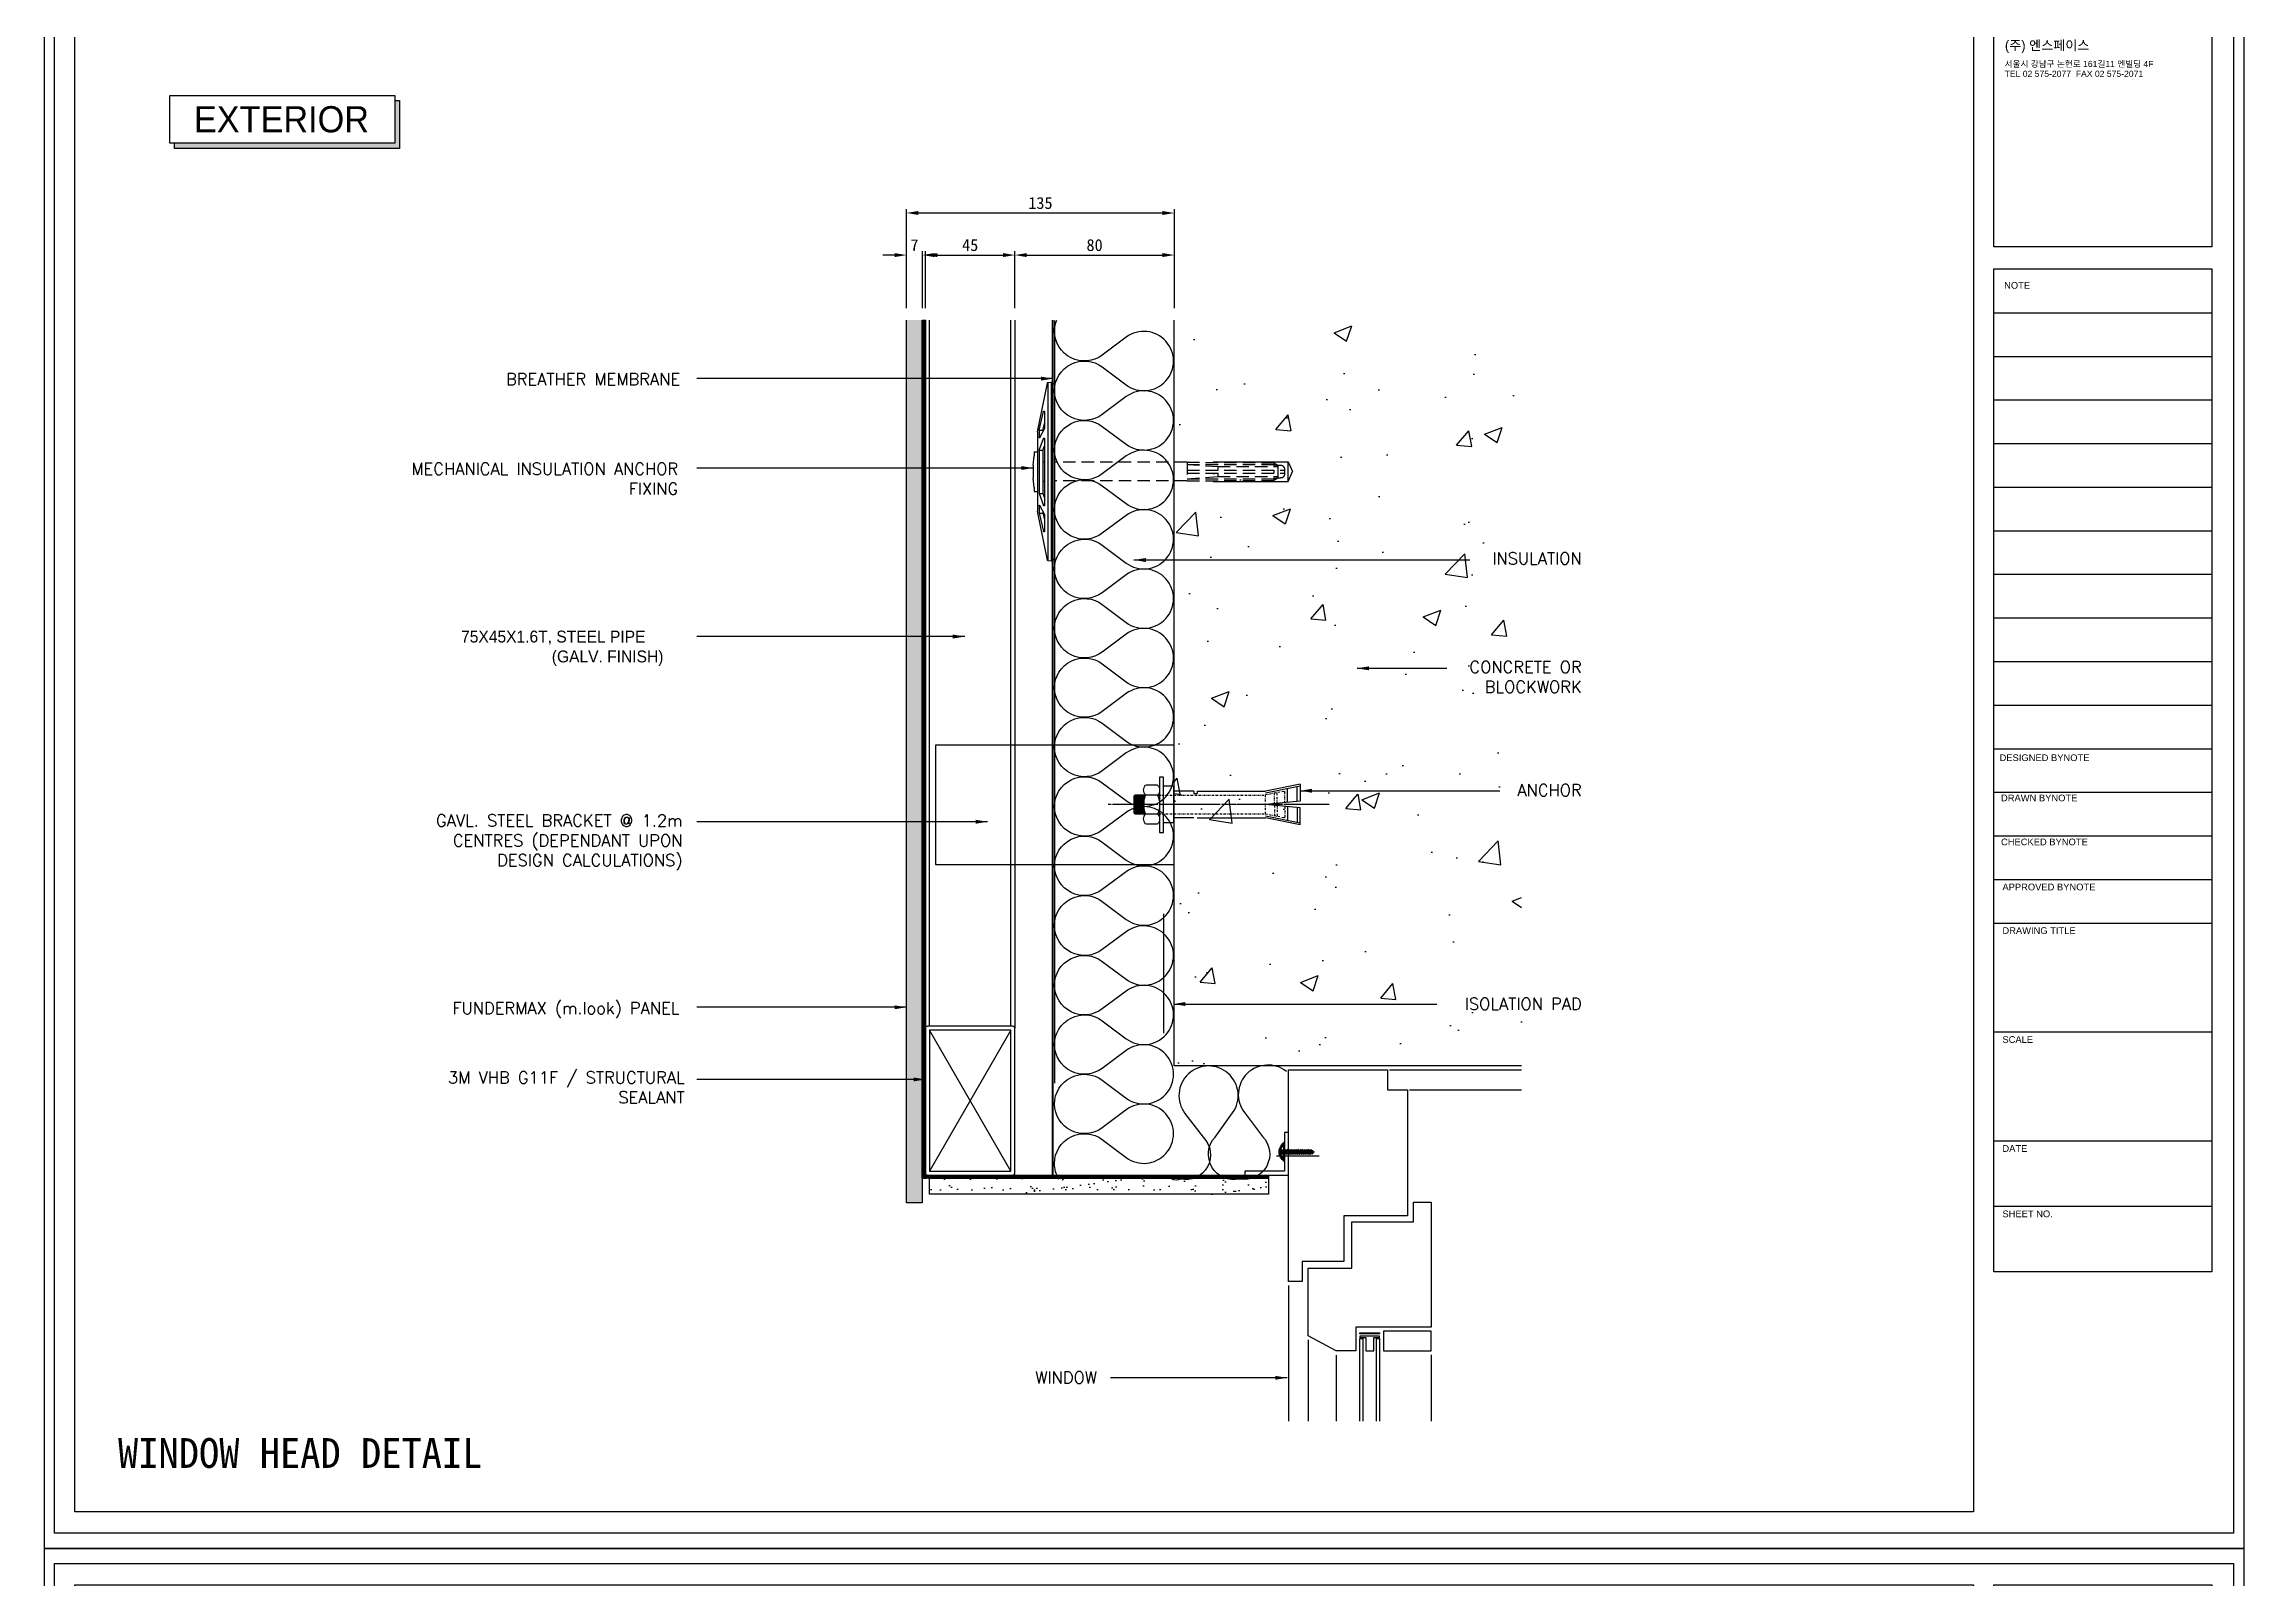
# Model space of a CAD drawing. Header units: millimetres. Extents: x 6755 to 21493, y 282 to 5565.
# Drawn here: x 15949 to 17057, y 1835 to 2609 of the extents above; entities that cross this region are included whole.
import ezdxf

# ---------------------------------------------------------------- set-up
doc = ezdxf.new("R2010")
doc.units = ezdxf.units.MM
doc.header["$MEASUREMENT"] = 0
for name, pattern in [('CENTER', [7.75, 7.25, -0.25, 0, -0.25]), ('DASHDOTX2', [2, 1, -0.5, 0, -0.5]), ('HIDDEN', [0.375, 0.25, -0.125])]:
    doc.linetypes.add(name, pattern=pattern)
for name, color, linetype in [('3', 3, 'Continuous'), ('APPLICATION', 3, 'Continuous'), ('Bolt', 1, 'Continuous'), ('BREATHER', 150, 'Continuous'), ('DIM', 1, 'Continuous'), ('Dims', 1, 'Continuous'), ('Dämmstoff Miwo', 6, 'Continuous'), ('Fixings', 1, 'Continuous'), ('INSULATION', 2, 'Continuous'), ('Pressings', 3, 'Continuous'), ('Rohbau', 4, 'Continuous'), ('Structure', 6, 'Continuous'), ('TRESPA', 71, 'Continuous'), ('단열재', 9, 'Continuous')]:
    doc.layers.add(name, color=color, linetype=linetype)
for name, color, linetype, true_color in [('4', 4, 'Continuous', 0x00ffff), ('Components', 7, 'Continuous', 0x000000), ('nt', 7, 'Continuous', 0x994c00), ('NT Panel', 7, 'Continuous', 0xbfff7f), ('TE 07', 7, 'Continuous', 0x000000), ('TEXT', 2, 'Continuous', 0xffff00)]:
    doc.layers.add(name, color=color, linetype=linetype, true_color=true_color)
doc.styles.add('Arial', font='arial.ttf')
doc.styles.add('HY울릉도L', font='Dotum.ttf')
doc.styles.add('style1', font='simplex.shx')
doc.dimstyles.new('Telling', dxfattribs={"dimscale": 2, "dimtxt": 3, "dimasz": 3, "dimexe": 1, "dimexo": 3, "dimgap": 1, "dimtad": 1, "dimdec": 1, "dimrnd": 1, "dimdsep": 46, "dimtxsty": 'Standard', "dimcen": 3, "dimclrd": 1, "dimclre": 1, "dimclrt": 2, "dimadec": 0, "dimazin": 0, "dimtfac": 1, "dimtdec": 1, "dimtofl": 0, "dimtmove": 0, "dimatfit": 0, "dimfxl": 1, "dimtolj": 1, "dimtzin": 0, "dimlwe": -1, "dimarcsym": 0})

# ---------------------------------------------------------------- blocks, each defined once
blk = doc.blocks.new('AL-TEMPLATE')
at = {"color": 9, "true_color": 0xc0c0c0}
for p, q in [((2716.82, 1392.97), (2800.02, 1392.97)), ((2716.82, 1376.33), (2800.02, 1376.33)), ((2716.82, 1359.69), (2800.02, 1359.69)), ((2716.82, 1343.05), (2800.02, 1343.05)), ((2716.82, 1326.41), (2800.02, 1326.41)), ((2716.82, 1309.77), (2800.02, 1309.77)), ((2716.82, 1293.13), (2800.02, 1293.13)), ((2716.82, 1276.49), (2800.02, 1276.49)), ((2716.82, 1259.85), (2800.02, 1259.85)), ((2716.82, 1243.21), (2800.02, 1243.21)), ((2716.82, 1209.93), (2800.02, 1209.93)), ((2716.82, 1193.29), (2800.02, 1193.29)), ((2716.82, 1176.65), (2800.02, 1176.65)), ((2716.82, 1118.41), (2800.02, 1118.41)), ((2716.82, 1076.81), (2800.02, 1076.81)), ((2716.82, 1051.85), (2800.02, 1051.85))]:
    blk.add_line(p, q, dxfattribs=at)
for points in [[(1976.34, 1509.45), (2808.34, 1509.45), (2808.34, 927.05), (1976.34, 927.05)], [(2716.82, 1501.32), (2800.02, 1501.32), (2800.02, 1418.12), (2716.82, 1418.12)], [(2716.82, 1409.8), (2800.02, 1409.8), (2800.02, 1026.89), (2716.82, 1026.89)]]:
    blk.add_lwpolyline(points, close=True, dxfattribs=at)
for points in [[(2716.82, 1226.57), (2800.02, 1226.57)], [(2716.82, 1160.01), (2800.02, 1160.01)]]:
    blk.add_lwpolyline(points, dxfattribs=at)
at = {"layer": 'nt', "color": 254, "linetype": 'Continuous', "true_color": 0xd6d6d6}
blk.add_lwpolyline([(1972.34, 1515.25), (1972.34, 921.25), (2812.34, 921.25), (2812.34, 1515.25)], close=True, dxfattribs=at)
at = {"layer": 'TE 07'}
blk.add_lwpolyline([(1984.07, 1501.32), (2709.08, 1501.32), (2709.08, 935.18), (1984.07, 935.18)], close=True, dxfattribs=at)
at = {"color": 150, "true_color": 0x007fff, "insert": (2721.06, 1496.93), "char_height": 3.6698, "width": 35.1369, "attachment_point": 1, "line_spacing_factor": 0.963855}
blk.add_mtext('\\fExpo M;(주) 엔스페이스', dxfattribs=at)
at = {"color": 7, "true_color": 0xffffff, "insert": (2720.94, 1489.17), "char_height": 2.3487, "width": 61.8214, "attachment_point": 1, "line_spacing_factor": 0.963855, "style": 'Arial'}
blk.add_mtext('\\fArial;서울시 강남구 논현로 161길11 엔빌딩 4F\\PTEL 02 575-2077  FAX 02 575-2071', dxfattribs=at)
at = {"color": 9, "true_color": 0xc0c0c0, "char_height": 2.5559, "attachment_point": 1, "line_spacing_factor": 0.963855}
for s, insert, width in [('\\fArial;NOTE', (2720.76, 1404.73), 11.9173), ('\\fArial;DESIGNED BYNOTE', (2719.01, 1224.39), 36.0906), ('\\fArial;DRAWN BYNOTE', (2719.56, 1209.04), 30.9788), ('\\fArial;CHECKED BYNOTE', (2719.56, 1192.25), 35.0282), ('\\fArial;APPROVED BYNOTE', (2720.1, 1175.04), 37.5533), ('\\fArial;DRAWING TITLE', (2720.1, 1158.4), 29.8086), ('\\fArial;SCALE', (2720.1, 1116.8), 13.8111), ('\\fArial;DATE', (2720.1, 1075.2), 11.517), ('\\fArial;SHEET NO.', (2720.1, 1050.24), 21.1247)]:
    blk.add_mtext(s, dxfattribs=dict(at, insert=insert, width=width))
blk = doc.blocks.new('Insulation Anchor')
at = {"layer": 'Components'}
for p, q in [((23834.6, 1327.2), (23832.3, 1322.3)), ((23834.6, 1317.3), (23832.3, 1322.3)), ((23834.6, 1317.3), (23834.6, 1327.2)), ((23872.3, 1327.2), (23834.6, 1327.2)), ((23872.3, 1317.3), (23834.6, 1317.3))]:
    blk.add_line(p, q, dxfattribs=at)
for points in [[(23953.9, 1367.3), (23952.3, 1366.3)], [(23952.3, 1366.3), (23952.3, 1278.3)], [(23953.9, 1367.3), (23953.9, 1277.3)], [(23955.6, 1367.2), (23953.9, 1367.3)], [(23955.6, 1367.2), (23955.6, 1277.5)], [(23955.9, 1366.9), (23955.9, 1366.9), (23955.9, 1366.9), (23955.9, 1367), (23955.8, 1367), (23955.8, 1367.1), (23955.7, 1367.1), (23955.6, 1367.2)], [(23960.9, 1342.3), (23955.9, 1366.9)], [(23957.8, 1352.5), (23957.8, 1352.5), (23957.8, 1352.6), (23957.8, 1352.7), (23957.7, 1352.7), (23957.6, 1352.7), (23957.6, 1352.7), (23957.5, 1352.7), (23957.4, 1352.6), (23957.3, 1352.5), (23957.3, 1352.5)], [(23957.3, 1352.5), (23957.3, 1344.1)], [(23958.2, 1343.1), (23957.3, 1346.6)], [(23957.3, 1344.1), (23957.4, 1343.9)], [(23959.7, 1339.4), (23957.4, 1343.9)], [(23960.1, 1343.1), (23957.8, 1352.5)], [(23958.2, 1343.1), (23958.2, 1342.4)], [(23960.1, 1343.1), (23958.2, 1343.1)], [(23960.1, 1343.1), (23960.1, 1339.5)], [(23960.9, 1342.3), (23960.9, 1302.3)], [(23957.8, 1339), (23957.8, 1339), (23957.8, 1339.1), (23957.7, 1339.1), (23957.7, 1339.2), (23957.6, 1339.2), (23957.6, 1339.2), (23957.5, 1339.2), (23957.5, 1339.1), (23957.4, 1339.1), (23957.4, 1339), (23957.3, 1339), (23957.3, 1339), (23957.3, 1338.9)], [(23957.3, 1338.9), (23957.3, 1305.3)], [(23960.1, 1333.1), (23958.2, 1333.1), (23957.3, 1335.3)], [(23960.1, 1333.1), (23957.8, 1339)], [(23958.2, 1333.1), (23958.2, 1311.2)], [(23959.7, 1339.4), (23959.7, 1339.4), (23959.7, 1339.3), (23959.8, 1339.3), (23959.8, 1339.3), (23959.9, 1339.3), (23960, 1339.3), (23960, 1339.3), (23960, 1339.3), (23960, 1339.4), (23960.1, 1339.4), (23960.1, 1339.5), (23960.1, 1339.5)], [(23960.1, 1333.1), (23960.1, 1311.2)], [(23962.6, 1332.3), (23960.9, 1332.3)], [(23962.6, 1332.3), (23962.6, 1330.3)], [(23958.2, 1327.2), (23957.3, 1327.2)], [(23963.1, 1325.6), (23962.6, 1330.3)], [(23963.1, 1325.6), (23963.1, 1318.9)], [(23958.2, 1317.4), (23957.3, 1317.4)], [(23960.1, 1311.2), (23958.2, 1311.2), (23957.3, 1309)], [(23960.1, 1311.2), (23957.8, 1305.2)], [(23962.6, 1312.3), (23960.9, 1312.3)], [(23962.6, 1314.3), (23963.1, 1318.9)], [(23962.6, 1314.3), (23962.6, 1312.3)], [(23955.9, 1277.7), (23960.9, 1302.3)], [(23957.3, 1305.3), (23957.3, 1305.2), (23957.4, 1305.2), (23957.4, 1305.1), (23957.5, 1305.1), (23957.5, 1305.1), (23957.6, 1305.1), (23957.6, 1305.1), (23957.7, 1305.1), (23957.7, 1305.1), (23957.8, 1305.1), (23957.8, 1305.2)], [(23960.1, 1301.4), (23958.2, 1301.4), (23957.3, 1297.9)], [(23957.4, 1300.6), (23957.3, 1300.4)], [(23957.3, 1300.4), (23957.3, 1292.2)], [(23959.7, 1305.1), (23957.4, 1300.6)], [(23960.1, 1301.4), (23957.8, 1292.1)], [(23958.2, 1302.3), (23958.2, 1301.4)], [(23960.1, 1305), (23960.1, 1305.1), (23960.1, 1305.1), (23960, 1305.2), (23960, 1305.2), (23960, 1305.3), (23959.9, 1305.3), (23959.8, 1305.3), (23959.8, 1305.2), (23959.7, 1305.2), (23959.7, 1305.2), (23959.7, 1305.1)], [(23960.1, 1305), (23960.1, 1301.4)], [(23957.3, 1292.2), (23957.3, 1292.1), (23957.3, 1292), (23957.4, 1292), (23957.4, 1291.9), (23957.5, 1291.9), (23957.5, 1291.9), (23957.6, 1291.9), (23957.6, 1291.9), (23957.7, 1291.9), (23957.7, 1291.9), (23957.8, 1291.9), (23957.8, 1292), (23957.8, 1292), (23957.8, 1292.1)], [(23955.6, 1277.5), (23953.9, 1277.3), (23952.3, 1278.3)], [(23955.6, 1277.5), (23955.7, 1277.5), (23955.8, 1277.5), (23955.8, 1277.5), (23955.9, 1277.5), (23955.9, 1277.6), (23955.9, 1277.6), (23955.9, 1277.7)]]:
    blk.add_lwpolyline(points, dxfattribs=at)
at = {"layer": 'Components', "linetype": 'HIDDEN', "ltscale": 25}
for points in [[(23838.4, 1325.6), (23838.3, 1325.5), (23838.2, 1325.5), (23838.1, 1325.5), (23838, 1325.5), (23837.9, 1325.5), (23837.8, 1325.4), (23837.7, 1325.4), (23837.6, 1325.3), (23837.5, 1325.3), (23837.4, 1325.3), (23837.3, 1325.2), (23837.3, 1325.2), (23837.2, 1325.1), (23837.1, 1325.1), (23837.1, 1325), (23837, 1324.9), (23836.9, 1324.9), (23836.8, 1324.8), (23836.8, 1324.7), (23836.7, 1324.6), (23836.7, 1324.6), (23836.6, 1324.5), (23836.6, 1324.4), (23836.6, 1324.3), (23836.5, 1324.2), (23836.5, 1324.1), (23836.4, 1324), (23836.4, 1323.9), (23836.4, 1323.9), (23836.4, 1323.7), (23836.3, 1323.7), (23836.3, 1323.5)], [(23836.3, 1321), (23836.3, 1320.9), (23836.4, 1320.8), (23836.4, 1320.8), (23836.4, 1320.6), (23836.4, 1320.5), (23836.5, 1320.5), (23836.5, 1320.3), (23836.6, 1320.3), (23836.6, 1320.2), (23836.6, 1320), (23836.7, 1320), (23836.7, 1319.9), (23836.8, 1319.8), (23836.8, 1319.8), (23836.9, 1319.7), (23837, 1319.6), (23837.1, 1319.6), (23837.1, 1319.5), (23837.2, 1319.4), (23837.3, 1319.3), (23837.3, 1319.3), (23837.4, 1319.3), (23837.5, 1319.2), (23837.6, 1319.2), (23837.7, 1319.1), (23837.8, 1319.1), (23837.9, 1319.1), (23838, 1319.1), (23838.1, 1319.1), (23838.2, 1319.1), (23838.3, 1319.1), (23838.4, 1319.1)], [(23836.4, 1323.5), (23836.4, 1321)], [(23885.5, 1323), (23836.4, 1323)], [(23885.5, 1321.5), (23836.4, 1321.5)], [(23839.8, 1325.6), (23838.4, 1325.6)], [(23841.8, 1326.7), (23839.8, 1325.5)], [(23841.8, 1325.8), (23839.8, 1325.2)], [(23839.8, 1325.5), (23839.8, 1319.1)], [(23870, 1324.9), (23839.8, 1324.9)], [(23870, 1319.8), (23839.8, 1319.8)], [(23885.5, 1327), (23841.8, 1326.7)], [(23841.8, 1326.7), (23841.8, 1326.7)], [(23885.5, 1325.8), (23841.8, 1325.8)], [(23841.8, 1325.8), (23841.8, 1324.9)], [(23841.8, 1323), (23841.8, 1321.5)], [(23841.8, 1319.8), (23841.8, 1318.7)], [(23885.5, 1325.8), (23870, 1324.9)], [(23870, 1324.9), (23870, 1323)], [(23870, 1321.5), (23870, 1319.8)], [(23885.5, 1318.7), (23870, 1319.8)], [(23885.5, 1327), (23952.3, 1327)], [(23885.5, 1327), (23885.5, 1317.5)], [(23839.8, 1319.1), (23838.4, 1319.1)], [(23841.8, 1318.7), (23839.8, 1319.3)], [(23841.8, 1317.9), (23839.8, 1319.1)], [(23885.5, 1318.7), (23841.8, 1318.7)], [(23885.5, 1317.6), (23841.8, 1317.9)], [(23841.8, 1317.9), (23841.8, 1317.9)], [(23885.5, 1317.6), (23952.3, 1317.6)]]:
    blk.add_lwpolyline(points, dxfattribs=at)
blk = doc.blocks.new('al-anchor')
at = {"layer": 'Bolt', "linetype": 'CENTER'}
blk.add_line((450.1, 842.4), (450.1, 731), dxfattribs=at)
at = {"layer": 'Bolt'}
for p, q in [((439.9, 827.7), (443.4, 810.2)), ((439.9, 827.7), (448.5, 827.7)), ((440.8, 827.7), (444.3, 810.3)), ((448.6, 826.2), (441.2, 826.2)), ((449.1, 821.3), (442.1, 821.3)), ((448.5, 827.7), (450.1, 810.2)), ((451.8, 827.7), (450.1, 810.2)), ((451.2, 821.3), (458.2, 821.3)), ((451.7, 826.2), (459.1, 826.2)), ((460.4, 827.7), (451.8, 827.7)), ((459.4, 827.7), (455.9, 810.3)), ((460.4, 827.7), (456.9, 810.3)), ((443.4, 775.8), (443.4, 810.2)), ((456.9, 775.8), (456.9, 810.3)), ((443.4, 774.2), (443.4, 763.9)), ((455.7, 774.2), (455.7, 775.8)), ((456.9, 775.8), (455.7, 775.8)), ((456.9, 774.2), (455.7, 774.2)), ((456.9, 774.2), (456.9, 763.9)), ((440.4, 749.9), (440.4, 755.9)), ((440.9, 763.9), (440.9, 758.9)), ((459.4, 763.9), (440.9, 763.9)), ((445.4, 744.4), (445.4, 755.9)), ((454.9, 755.9), (454.9, 744.4)), ((459.4, 763.9), (459.4, 758.9)), ((459.9, 755.9), (459.9, 749.9)), ((454.9, 748.9), (445.4, 748.9)), ((454.9, 748.4), (445.4, 748.4)), ((454.9, 747.9), (445.4, 747.9)), ((454.9, 747.4), (445.4, 747.4)), ((454.9, 746.9), (445.4, 746.9)), ((454.9, 746.4), (445.4, 746.4)), ((454.9, 745.9), (445.4, 745.9)), ((454.9, 745.4), (445.4, 745.4)), ((454.9, 744.9), (445.4, 744.9)), ((454.9, 744.4), (445.4, 744.4)), ((445.4, 744.4), (445.9, 743.9)), ((454.4, 743.9), (445.9, 743.9)), ((454.4, 743.9), (454.9, 744.4))]:
    blk.add_line(p, q, dxfattribs=at)
at = {"layer": 'Bolt', "linetype": 'DASHDOTX2'}
for p, q in [((443.5, 819.5), (445.3, 810.3)), ((449.2, 820), (444, 820)), ((449.6, 816.1), (444.1, 816.1)), ((449.7, 814.8), (444.4, 814.8)), ((445.4, 755.9), (445.4, 810.2)), ((445.4, 810.2), (454.9, 810.2)), ((450.6, 814.8), (455.9, 814.8)), ((450.7, 816.1), (456.1, 816.1)), ((451.1, 820), (456.3, 820)), ((454.9, 755.9), (454.9, 810.2)), ((456.8, 819.5), (455, 810.3))]:
    blk.add_line(p, q, dxfattribs=at)
at = {"layer": 'Bolt'}
blk.add_lwpolyline([(436, 758.9), (464, 758.9), (464, 756.9), (436, 756.9)], close=True, dxfattribs=at)
at = {"layer": 'Bolt', "linetype": 'DASHDOTX2'}
for centre, start, end in [((444, 819.5), 91.5299, 176.3045), ((456.3, 819.5), 3.6955, 88.4701)]:
    blk.add_arc(centre, 0.513, start, end, dxfattribs=at)
at = {"layer": 'Bolt'}
for centre, radius, start, end in [((442.9, 753.3), 3.58, 45.683, 134.317), ((450.1, 745.3), 11.6, 65.7903, 114.2097), ((457.4, 753.3), 3.58, 45.683, 134.317), ((442.9, 752.4), 3.58, 225.683, 314.317), ((450.1, 760.4), 11.6, 245.7903, 294.2097), ((457.4, 752.4), 3.58, 225.683, 314.317)]:
    blk.add_arc(centre, radius, start, end, dxfattribs=at)
blk = doc.blocks.new('screw-2')
for p, q in [((-831.6, 3266), (-831.3, 3266.3)), ((-831, 3265.2), (-831.6, 3266)), ((-831, 3265.2), (-831.3, 3266.3)), ((-830.8, 3265.6), (-831.3, 3266.3)), ((-831, 3265.2), (-830.8, 3265.6)), ((-830.5, 3267.6), (-830.7, 3267.1)), ((-830.4, 3265.5), (-830.7, 3267.1)), ((-830.5, 3267.6), (-830.1, 3267.2)), ((-829.9, 3265.1), (-830.5, 3267.6)), ((-829.9, 3265.1), (-830.4, 3265.5)), ((-829.7, 3267.2), (-830.1, 3267.2)), ((-829.7, 3265.5), (-830.1, 3267.2)), ((-829.9, 3265.1), (-829.7, 3265.5)), ((-829.4, 3267.6), (-829.7, 3267.2)), ((-829.3, 3265.5), (-829.7, 3267.2)), ((-829.3, 3265.5), (-829.7, 3265.5)), ((-829.4, 3267.6), (-829, 3267.2)), ((-828.8, 3265.1), (-829.4, 3267.6)), ((-828.8, 3265.1), (-829.3, 3265.5)), ((-828.6, 3267.2), (-829, 3267.2)), ((-828.6, 3265.5), (-829, 3267.2)), ((-828.8, 3265.1), (-828.6, 3265.5)), ((-828.3, 3267.6), (-828.6, 3267.2)), ((-828.2, 3265.5), (-828.6, 3267.2)), ((-828.2, 3265.5), (-828.6, 3265.5)), ((-828.3, 3267.6), (-827.9, 3267.2)), ((-827.7, 3265.1), (-828.3, 3267.6)), ((-827.7, 3265.1), (-828.2, 3265.5)), ((-827.5, 3267.2), (-827.9, 3267.2)), ((-827.6, 3265.5), (-827.9, 3267.2)), ((-827.7, 3265.1), (-827.6, 3265.5)), ((-827.2, 3265.5), (-827.6, 3265.5)), ((-827.3, 3267.6), (-827.5, 3267.2)), ((-827.2, 3265.5), (-827.5, 3267.2)), ((-827.3, 3267.6), (-826.9, 3267.2)), ((-826.7, 3265.1), (-827.3, 3267.6)), ((-826.7, 3265.1), (-827.2, 3265.5)), ((-826.5, 3267.2), (-826.9, 3267.2)), ((-826.5, 3265.5), (-826.9, 3267.2)), ((-826.7, 3265.1), (-826.5, 3265.5)), ((-826.2, 3267.6), (-826.5, 3267.2)), ((-826.1, 3265.5), (-826.5, 3267.2)), ((-826.1, 3265.5), (-826.5, 3265.5)), ((-826.2, 3267.6), (-825.8, 3267.2)), ((-825.6, 3265.1), (-826.2, 3267.6)), ((-825.6, 3265.1), (-826.1, 3265.5)), ((-825.4, 3267.2), (-825.8, 3267.2)), ((-825.4, 3265.5), (-825.8, 3267.2)), ((-825.6, 3265.1), (-825.4, 3265.5)), ((-825.1, 3267.6), (-825.4, 3267.2)), ((-825, 3265.5), (-825.4, 3267.2)), ((-825, 3265.5), (-825.4, 3265.5)), ((-825.1, 3267.6), (-824.7, 3267.2)), ((-824.5, 3265.1), (-825.1, 3267.6)), ((-824.5, 3265.1), (-825, 3265.5)), ((-824.3, 3267.2), (-824.7, 3267.2)), ((-824.3, 3265.5), (-824.7, 3267.2)), ((-824.5, 3265.1), (-824.3, 3265.5)), ((-824.1, 3267.6), (-824.3, 3267.2)), ((-824, 3265.5), (-824.3, 3267.2)), ((-824, 3265.5), (-824.3, 3265.5)), ((-824.1, 3267.6), (-823.6, 3267.2)), ((-823.5, 3265.1), (-824.1, 3267.6)), ((-823.5, 3265.1), (-824, 3265.5)), ((-823.3, 3267.2), (-823.6, 3267.2)), ((-823.3, 3265.5), (-823.6, 3267.2)), ((-823.5, 3265.1), (-823.3, 3265.5)), ((-823, 3267.6), (-823.3, 3267.2)), ((-822.9, 3265.5), (-823.3, 3267.2)), ((-822.9, 3265.5), (-823.3, 3265.5)), ((-823, 3267.6), (-822.6, 3267.2)), ((-822.4, 3265.1), (-823, 3267.6)), ((-822.4, 3265.1), (-822.9, 3265.5)), ((-822.2, 3267.2), (-822.6, 3267.2)), ((-822.2, 3265.5), (-822.6, 3267.2)), ((-822.4, 3265.1), (-822.2, 3265.5)), ((-821.9, 3267.6), (-822.2, 3267.2)), ((-821.8, 3265.5), (-822.2, 3267.2)), ((-821.8, 3265.5), (-822.2, 3265.5)), ((-821.9, 3267.6), (-821.5, 3267.2)), ((-821.3, 3265.1), (-821.9, 3267.6)), ((-821.3, 3265.1), (-821.8, 3265.5)), ((-821.1, 3267.2), (-821.5, 3267.2)), ((-821.1, 3265.5), (-821.5, 3267.2)), ((-821.3, 3265.1), (-821.1, 3265.5)), ((-820.8, 3267.6), (-821.1, 3267.2)), ((-820.7, 3265.5), (-821.1, 3267.2)), ((-820.7, 3265.5), (-821.1, 3265.5)), ((-820.8, 3267.6), (-820.4, 3267.2)), ((-820.2, 3265.1), (-820.8, 3267.6)), ((-820.2, 3265.1), (-820.7, 3265.5)), ((-820, 3267.2), (-820.4, 3267.2)), ((-820.1, 3265.5), (-820.4, 3267.2)), ((-820.2, 3265.1), (-820.1, 3265.5)), ((-819.7, 3265.5), (-820.1, 3265.5)), ((-819.8, 3267.6), (-820, 3267.2)), ((-819.7, 3265.5), (-820, 3267.2)), ((-819.8, 3267.6), (-819.4, 3267.2)), ((-819.2, 3265.1), (-819.8, 3267.6)), ((-819.2, 3265.1), (-819.7, 3265.5)), ((-819, 3267.2), (-819.4, 3267.2)), ((-819, 3265.5), (-819.4, 3267.2)), ((-819.2, 3265.1), (-819, 3265.5)), ((-818.7, 3267.6), (-819, 3267.2)), ((-818.6, 3265.5), (-819, 3267.2)), ((-818.6, 3265.5), (-819, 3265.5)), ((-818.7, 3267.6), (-818.3, 3267.2)), ((-818.1, 3265.1), (-818.7, 3267.6)), ((-818.1, 3265.1), (-818.6, 3265.5)), ((-817.9, 3267.4), (-818.3, 3267.2)), ((-817.9, 3265.4), (-818.3, 3267.2)), ((-818.1, 3265.1), (-817.9, 3265.4)), ((-817, 3267.4), (-817.9, 3267.4)), ((-817.5, 3265.3), (-817.9, 3267.4)), ((-817.5, 3265.3), (-817.9, 3265.4)), ((-817, 3265.3), (-817.5, 3265.3)), ((-816.5, 3269.6), (-817, 3269.6)), ((-817, 3269.6), (-817, 3263.1)), ((-816.5, 3263.1), (-817, 3263.1)), ((-816.5, 3269.6), (-816.5, 3263.1))]:
    blk.add_line(p, q)
at = {"color": 2, "linetype": 'HIDDEN'}
for p, q in [((-815.4, 3267.3), (-816.3, 3267.3)), ((-816.3, 3267.3), (-816.3, 3265.4)), ((-815.4, 3267.2), (-816.3, 3267.2)), ((-815.4, 3266.7), (-816.3, 3266.7)), ((-815.4, 3266.5), (-816.3, 3266.5)), ((-815.4, 3266.2), (-816.3, 3266.2)), ((-815.4, 3266), (-816.3, 3266)), ((-815.4, 3265.5), (-816.3, 3265.5)), ((-815.4, 3265.4), (-816.3, 3265.4))]:
    blk.add_line(p, q, dxfattribs=at)
at = {"linetype": 'HIDDEN'}
blk.add_line((-815.4, 3267.4), (-815.4, 3265.4), dxfattribs=at)
for centre, radius, start, end in [((-830, 3264.6), 2.62, 114.6171, 138.5401), ((-830, 3268.1), 2.62, 221.4599, 233.2), ((-830, 3264.6), 2.62, 106.2873, 114.6171), ((-830, 3268.1), 2.62, 252.2663, 261.3505), ((-817.9, 3267.5), 2.5, 354.1405, 55.5381), ((-817.9, 3265.2), 2.5, 304.4619, 5.8595)]:
    blk.add_arc(centre, radius, start, end)
at = {"layer": 'TRESPA'}
blk.add_line((-817, 3264.4), (-817, 3268.6), dxfattribs=at)
blk = doc.blocks.new('75-45_pipe')
at = {"layer": '3', "color": 4}
for p, q in [((-3668.1, 5689.5), (-3739.1, 5648.5)), ((-3739.1, 5689.5), (-3668.1, 5648.5))]:
    blk.add_line(p, q, dxfattribs=at)
blk.add_lwpolyline([(-3740.1, 5646.5), (-3667.1, 5646.5, 0.414214), (-3666.1, 5647.5), (-3666.1, 5690.5, 0.414214), (-3667.1, 5691.5), (-3740.1, 5691.5, 0.414214), (-3741.1, 5690.5), (-3741.1, 5647.5, 0.414214)], format="xyb", close=True, dxfattribs=at)
blk.add_lwpolyline([(-3739.1, 5648.5), (-3668.1, 5648.5), (-3668.1, 5689.5), (-3739.1, 5689.5)], close=True, dxfattribs=at)
at = {"layer": 'DIM'}
for p in [(-3741.1, 5691.5), (-3666.1, 5691.5), (-3741.1, 5646.5), (-3666.1, 5646.5)]:
    blk.add_point(p, dxfattribs=at)
blk = doc.blocks.new('*D148')
at = {"layer": 'Defpoints', "color": 0, "transparency": 16777216}
for p in [(16391.4, 2502.2), (16383.4, 2469.4), (16391.4, 2469.4)]:
    blk.add_point(p, dxfattribs=at)
at = {"layer": 'Dims', "color": 1, "lineweight": -2, "transparency": 16777216}
for p, q in [((16377.4, 2502.2), (16371.4, 2502.2)), ((16397.4, 2502.2), (16403.4, 2502.2))]:
    blk.add_line(p, q, dxfattribs=at)
at = {"layer": 'Dims', "color": 1, "transparency": 16777216}
for p, q in [((16383.4, 2475.4), (16383.4, 2504.2)), ((16391.4, 2475.4), (16391.4, 2504.2))]:
    blk.add_line(p, q, dxfattribs=at)
for points in [[(16377.4, 2503.2), (16377.4, 2501.2), (16383.4, 2502.2)], [(16397.4, 2503.2), (16397.4, 2501.2), (16391.4, 2502.2)]]:
    blk.add_solid(points, dxfattribs=at)
at = {"layer": 'Dims', "color": 2, "transparency": 16777216, "insert": (16387.4, 2507.2), "char_height": 6, "attachment_point": 5}
blk.add_mtext('\\A1;7', dxfattribs=at)
blk = doc.blocks.new('*D149')
at = {"layer": 'Defpoints', "color": 0, "transparency": 16777216}
for p in [(16438, 2502.2), (16393, 2469.4), (16438, 2469.4)]:
    blk.add_point(p, dxfattribs=at)
at = {"layer": 'Dims', "color": 1, "transparency": 16777216}
for p, q in [((16393, 2475.4), (16393, 2504.2)), ((16438, 2475.4), (16438, 2504.2))]:
    blk.add_line(p, q, dxfattribs=at)
at = {"layer": 'Dims', "color": 1, "lineweight": -2, "transparency": 16777216}
blk.add_line((16399, 2502.2), (16432, 2502.2), dxfattribs=at)
at = {"layer": 'Dims', "color": 1, "transparency": 16777216}
for points in [[(16399, 2503.2), (16399, 2501.2), (16393, 2502.2)], [(16432, 2503.2), (16432, 2501.2), (16438, 2502.2)]]:
    blk.add_solid(points, dxfattribs=at)
at = {"layer": 'Dims', "color": 2, "transparency": 16777216, "insert": (16415.5, 2507.2), "char_height": 6, "attachment_point": 5}
blk.add_mtext('\\A1;45', dxfattribs=at)
blk = doc.blocks.new('*D150')
at = {"layer": 'Defpoints', "color": 0, "transparency": 16777216}
for p in [(16518.4, 2502.2), (16438, 2470.1), (16518.4, 2470.1)]:
    blk.add_point(p, dxfattribs=at)
at = {"layer": 'Dims', "color": 1, "transparency": 16777216}
for p, q in [((16438, 2476.1), (16438, 2504.2)), ((16518.4, 2476.1), (16518.4, 2504.2))]:
    blk.add_line(p, q, dxfattribs=at)
at = {"layer": 'Dims', "color": 1, "lineweight": -2, "transparency": 16777216}
blk.add_line((16444, 2502.2), (16512.4, 2502.2), dxfattribs=at)
at = {"layer": 'Dims', "color": 1, "transparency": 16777216}
for points in [[(16444, 2503.2), (16444, 2501.2), (16438, 2502.2)], [(16512.4, 2503.2), (16512.4, 2501.2), (16518.4, 2502.2)]]:
    blk.add_solid(points, dxfattribs=at)
at = {"layer": 'Dims', "color": 2, "transparency": 16777216, "insert": (16478.2, 2507.2), "char_height": 6, "attachment_point": 5}
blk.add_mtext('\\A1;80', dxfattribs=at)
blk = doc.blocks.new('*D151')
at = {"layer": 'Defpoints', "color": 0, "transparency": 16777216}
for p in [(16518.4, 2523.4), (16383.4, 2469.4), (16518.4, 2469.4)]:
    blk.add_point(p, dxfattribs=at)
at = {"layer": 'Dims', "color": 1, "transparency": 16777216}
for p, q in [((16383.4, 2475.4), (16383.4, 2525.4)), ((16518.4, 2475.4), (16518.4, 2525.4))]:
    blk.add_line(p, q, dxfattribs=at)
at = {"layer": 'Dims', "color": 1, "lineweight": -2, "transparency": 16777216}
blk.add_line((16389.4, 2523.4), (16512.4, 2523.4), dxfattribs=at)
at = {"layer": 'Dims', "color": 1, "transparency": 16777216}
for points in [[(16389.4, 2524.4), (16389.4, 2522.4), (16383.4, 2523.4)], [(16512.4, 2524.4), (16512.4, 2522.4), (16518.4, 2523.4)]]:
    blk.add_solid(points, dxfattribs=at)
at = {"layer": 'Dims', "color": 2, "transparency": 16777216, "insert": (16450.9, 2528.4), "char_height": 6, "attachment_point": 5}
blk.add_mtext('\\A1;135', dxfattribs=at)

msp = doc.modelspace()

# ---------------------------------------------------------------- hatches: boundary and pattern name
h = msp.add_hatch()
h.set_pattern_fill('NET3', color=256, scale=0.15, style=0)
h.set_pattern_definition([(0, (17210.8351, -1339.53523), (0, 0.47625), []), (60, (17210.8351, -1339.53523), (-0.4124446, 0.238125), []), (120, (17210.8351, -1339.53523), (-0.4124446, -0.238125), [])])
h.paths.add_polyline_path([(16392.959, 2469.434), (16391.359, 2469.434), (16391.359, 2036.965), (16392.959, 2036.965)])
h = msp.add_hatch(color=256)
edge = h.paths.add_edge_path()
edge.add_spline(control_points=[(16573.859, 2045.286), (16572.107, 2046.761), (16571.222, 2048.402), (16571.169, 2050.077), (16571.172, 2050.247)], knot_values=[0, 0, 0, 0, 4.77028089, 5.30914775, 5.30914775, 5.30914775, 5.30914775], degree=3, periodic=0)
edge.add_line((16571.172, 2050.247), (16572.252, 2050.247))
edge.add_line((16572.252, 2050.247), (16572.252, 2049.348))
edge.add_arc((16574.737, 2049.093), 2.498, 534.140471, 595.538116)
edge.add_line((16573.324, 2047.033), (16573.859, 2047.033))
edge.add_line((16573.859, 2047.033), (16573.859, 2045.286))
edge = h.paths.add_edge_path()
edge.add_spline(control_points=[(16571.172, 2050.247), (16571.204, 2051.903), (16572.059, 2053.588), (16573.859, 2055.274)], knot_values=[5.30914775, 5.30914775, 5.30914775, 5.30914775, 10.54760594, 10.54760594, 10.54760594, 10.54760594], degree=3, periodic=0)
edge.add_line((16573.859, 2055.274), (16573.859, 2053.461))
edge.add_line((16573.859, 2053.461), (16573.324, 2053.461))
edge.add_arc((16574.737, 2051.402), 2.498, 484.461884, 545.859529)
edge.add_line((16572.252, 2051.147), (16572.252, 2050.247))
edge.add_line((16572.252, 2050.247), (16571.172, 2050.247))
h = msp.add_hatch()
h.set_pattern_fill('NET3', color=256, scale=0.15, angle=-90, style=0)
h.set_pattern_definition([(270, (12992.7035, 1219.0892), (0.47625, -9e-17), []), (330, (12992.7035, 1219.0892), (0.238125, 0.4124446), []), (30, (12992.7035, 1219.0892), (-0.238125, 0.4124446), [])])
h.paths.add_polyline_path([(16565.859, 2036.965), (16565.859, 2038.565), (16392.959, 2038.565), (16392.959, 2036.965)])
at = {"layer": '4'}
h = msp.add_hatch(dxfattribs=at)
h.set_pattern_fill('AR-SAND', color=30, scale=0.2, angle=180, style=0)
h.set_pattern_definition([(217.5, (39009.3685, 3198.701), (0.3200063, -9.7882647), [0, -7.7216, 0, -8.636, 0, -8.255]), (187.5, (39009.368, 3198.701), (-8.990466, -14.336502), [0, -4.1656, 0, -6.9596, 0, -2.667]), (147.5, (39015.617, 3198.701), (-15.8198474, -0.0287437), [0, -2.54, 0, -9.144, 0, -11.938]), (137.5, (39015.617, 3198.701), (-15.271129, -4.4585865), [0, -1.27, 0, -5.9944, 0, -6.858])])
h.paths.add_polyline_path([(16565.859, 2028.965), (16394.959, 2028.965), (16394.959, 2036.965), (16565.859, 2036.965)])
at = {"layer": 'DIM'}
msp.add_hatch(color=6, dxfattribs=at).paths.add_polyline_path([(16127.949, 2580.069), (16125.553, 2580.069), (16125.553, 2558.533), (16014.517, 2558.533), (16014.517, 2555.973), (16127.949, 2555.973)])
at = {"layer": 'NT Panel'}
h = msp.add_hatch(dxfattribs=at)
h.set_pattern_fill('AR-SAND', color=30, scale=0.2)
h.set_pattern_definition([(37.5, (-6688.53, 968.399), (-0.3200063, 9.7882647), [0, -7.7216, 0, -8.636, 0, -8.255]), (7.5, (-6688.53, 968.399), (8.990466, 14.336502), [0, -4.1656, 0, -6.9596, 0, -2.667]), (327.5, (-6694.778, 968.399), (15.8198474, 0.0287437), [0, -2.54, 0, -9.144, 0, -11.938]), (317.5, (-6694.778, 968.4), (15.271129, 4.4585865), [0, -1.27, 0, -5.9944, 0, -6.858])])
h.paths.add_polyline_path([(16391.359, 2469.434), (16383.359, 2469.434), (16383.359, 2024.565), (16391.359, 2024.565)])
at = {"layer": 'Structure'}
h = msp.add_hatch(dxfattribs=at)
h.set_pattern_fill('AR-CONC', color=256, scale=0.5, style=0)
h.set_pattern_definition([(50, (18329.26, -1781.106), (91.0923, -7.9695), [9.525, -104.775]), (355, (18329.26, -1781.11), (-17.6217, 95.5284), [7.62, -83.8203]), (100.4514, (18336.85, -1781.77), (73.4706, 87.5589), [8.095, -89.0451]), (46.1842, (18329.26, -1755.71), (135.5395, -21.0212), [14.2875, -157.1625]), (96.6356, (18340.56, -1757.46), (118.702, 123.713), [12.1425, -133.568]), (351.184, (18329.26, -1755.7), (118.702, 123.713), [11.43, -125.73]), (21, (18341.96, -1762.056), (75.8072, -51.1326), [9.525, -104.775]), (326, (18341.96, -1762.06), (30.901, 92.094), [7.62, -83.82]), (71.4514, (18348.28, -1766.32), (106.7082, 40.9614), [8.095, -89.045]), (37.5, (18329.263, -1781.106), (1.5443, 42.27752), [0, -82.804, 0, -85.09, 0, -84.1375]), (7.5, (18329.263, -1781.106), (33.40983, 50.0903), [0, -48.514, 0, -80.899, 0, -32.0675]), (327.5, (18300.942, -1781.106), (67.7953, -2.86437), [0, -31.75, 0, -99.06, 0, -131.445]), (317.5, (18288.24, -1781.106), (74.0646, 12.71325), [0, -41.275, 0, -65.786, 0, -93.345])])
h.paths.add_polyline_path([(16693.359, 2093.555), (16518.359, 2093.555), (16518.359, 2469.226), (16693.359, 2469.226)])

# ---------------------------------------------------------------- linework, layer by layer
for points in [[(16391.359, 2469.434), (16392.959, 2469.434), (16392.959, 2036.965), (16391.359, 2036.965)], [(16565.859, 2038.565), (16565.859, 2036.965), (16392.959, 2036.965), (16392.959, 2038.565)]]:
    msp.add_lwpolyline(points, close=True)
at = {"layer": '3', "color": 4}
for p, q in [((16392.959, 2112.565), (16392.959, 2469.434)), ((16394.959, 2113.565), (16394.959, 2469.434)), ((16435.959, 2113.565), (16435.959, 2469.434)), ((16437.959, 2469.434), (16437.959, 2112.565))]:
    msp.add_line(p, q, dxfattribs=at)
at = {"layer": '4', "color": 30}
msp.add_lwpolyline([(16394.959, 2036.965), (16565.859, 2036.965), (16565.859, 2028.965), (16394.959, 2028.965)], close=True, dxfattribs=at)
at = {"layer": 'APPLICATION', "color": 251}
for p, q in [((16575.859, 1984.955), (16575.859, 2091.555)), ((16575.859, 2091.555), (16625.859, 2091.555)), ((16625.859, 2091.555), (16625.859, 2081.555)), ((16626.859, 2091.555), (16693.359, 2091.555)), ((16625.859, 2081.555), (16635.859, 2081.555)), ((16635.859, 2081.555), (16635.859, 2017.955)), ((16636.859, 2081.555), (16693.359, 2081.555)), ((16638.859, 2014.955), (16638.859, 2024.955)), ((16638.859, 2024.955), (16647.859, 2024.955)), ((16647.859, 2024.955), (16647.859, 1961.955)), ((16607.859, 2017.955), (16603.859, 2017.955)), ((16603.859, 2017.955), (16603.859, 1994.955)), ((16635.859, 2017.955), (16607.859, 2017.955)), ((16607.859, 2001.955), (16607.859, 2014.955)), ((16607.859, 2014.955), (16638.859, 2014.955)), ((16607.859, 1991.646), (16607.859, 2001.955)), ((16582.859, 1984.955), (16575.859, 1984.955)), ((16603.859, 1994.955), (16582.859, 1994.955)), ((16582.859, 1994.955), (16582.859, 1984.955)), ((16585.859, 1991.646), (16607.859, 1991.646)), ((16585.859, 1980.535), (16585.859, 1991.646)), ((16575.859, 1982.955), (16575.859, 1914.46)), ((16585.859, 1957.535), (16585.859, 1980.535)), ((16600.015, 1949.955), (16585.859, 1957.535)), ((16585.859, 1955.535), (16585.859, 1914.46)), ((16647.859, 1961.955), (16609.859, 1961.955)), ((16609.859, 1961.955), (16609.859, 1949.955)), ((16611.859, 1959.119), (16621.859, 1959.119)), ((16611.859, 1958.522), (16611.859, 1959.119)), ((16621.859, 1958.522), (16611.859, 1958.522)), ((16621.859, 1957.328), (16611.859, 1957.328)), ((16611.859, 1957.328), (16611.859, 1956.731)), ((16611.859, 1956.731), (16614.859, 1956.731)), ((16611.859, 1914.46), (16611.859, 1956.134)), ((16611.859, 1956.134), (16613.359, 1956.134)), ((16613.359, 1956.134), (16613.359, 1914.46)), ((16614.859, 1956.731), (16614.859, 1949.955)), ((16618.859, 1949.955), (16618.859, 1956.731)), ((16618.859, 1956.731), (16621.859, 1956.731)), ((16620.359, 1914.46), (16620.359, 1956.134)), ((16620.359, 1956.134), (16621.859, 1956.134)), ((16621.859, 1959.119), (16621.859, 1958.522)), ((16621.859, 1956.731), (16621.859, 1957.328)), ((16621.859, 1956.134), (16621.859, 1914.46)), ((16647.859, 1959.819), (16623.859, 1959.819)), ((16623.859, 1959.819), (16623.859, 1949.955)), ((16647.859, 1949.955), (16647.859, 1959.819)), ((16609.859, 1949.955), (16600.015, 1949.955)), ((16600.015, 1947.756), (16600.015, 1914.46)), ((16614.859, 1949.955), (16618.859, 1949.955)), ((16623.859, 1949.955), (16647.859, 1949.955)), ((16647.859, 1947.955), (16647.859, 1914.46))]:
    msp.add_line(p, q, dxfattribs=at)
at = {"layer": 'BREATHER', "linetype": 'HIDDEN', "ltscale": 25, "const_width": 1}
for points in [[(16457.027, 2469.434), (16457.027, 2038.266), (16457.027, 2038.266)], [(16457.027, 2038.266), (16421.668, 2038.266)]]:
    msp.add_lwpolyline(points, dxfattribs=at)
at = {"layer": 'DIM', "color": 6}
msp.add_lwpolyline([(16012.12, 2582.63), (16125.553, 2582.63), (16125.553, 2558.533), (16012.12, 2558.533)], close=True, dxfattribs=at)
msp.add_lwpolyline([(16125.553, 2580.069), (16127.949, 2580.069), (16127.949, 2555.973), (16014.517, 2555.973), (16014.517, 2558.533)], dxfattribs=at)
at = {"layer": 'Dämmstoff Miwo', "lineweight": -3}
msp.add_line((16574.859, 2093.555), (16519.359, 2093.555), dxfattribs=at)
at = {"layer": 'Fixings'}
msp.add_line((16569.878, 2048.247), (16591.396, 2048.247), dxfattribs=at)
at = {"layer": 'INSULATION'}
msp.add_line((16457.956, 2469.251), (16457.956, 2084.946), dxfattribs=at)
for points in [[(16460.272, 2036.565, -0.13769961), (16457.956, 2044.392, -0.61592596), (16482.085, 2056.437), (16494.125, 2047.41, 1.98288671), (16494.165, 2071.428), (16482.046, 2062.403, -0.61124575), (16457.956, 2074.323, -0.61592544), (16482.085, 2086.369), (16494.125, 2077.342, 1.98288671), (16494.165, 2101.359), (16482.046, 2092.335, -0.61124564), (16457.956, 2104.255, -0.61592556), (16482.085, 2116.3), (16494.125, 2107.273, 1.98288671), (16494.165, 2131.291), (16482.046, 2122.267, -0.61124561), (16457.956, 2134.187, -0.61592559), (16482.085, 2146.232), (16494.125, 2137.205, 1.98288671), (16494.165, 2161.222), (16482.046, 2152.198, -0.61124583), (16457.956, 2164.118, -0.00350122), (16457.959, 2164.33, -0.61720134), (16482.088, 2176.431), (16494.127, 2167.404, 1.98288671), (16494.167, 2191.421), (16482.048, 2182.397, -0.61124568), (16457.959, 2194.317, -0.61592552), (16482.088, 2206.362), (16494.127, 2197.335, 1.98288671), (16494.167, 2221.353), (16482.048, 2212.329, -0.61124555), (16457.959, 2224.249, -0.61592565), (16482.088, 2236.294), (16494.127, 2227.267, 1.98288671), (16494.167, 2251.285), (16482.048, 2242.26, -0.61124553), (16457.959, 2254.18, -0.61592568), (16482.088, 2266.226), (16494.127, 2257.199, 1.98288671), (16494.167, 2281.216), (16482.048, 2272.192, -0.61124574), (16457.959, 2284.112, -0.61592545), (16482.088, 2296.157), (16494.127, 2287.13, 1.98288671), (16494.167, 2311.148), (16482.048, 2302.124, -0.61124518), (16457.959, 2314.044, -0.61592604), (16482.088, 2326.089), (16494.127, 2317.062, 1.98288671), (16494.167, 2341.079), (16482.048, 2332.055, -0.61124506), (16457.959, 2343.975, -0.61592616), (16482.088, 2356.02), (16494.127, 2346.993, 1.98288671), (16494.167, 2371.011), (16482.048, 2361.987, -0.61124503), (16457.959, 2373.907, -0.61592619), (16482.088, 2385.952), (16494.127, 2376.925, 1.98288671), (16494.167, 2400.943), (16482.048, 2391.919, -0.61124525), (16457.959, 2403.839, -0.61592596), (16482.088, 2415.884), (16494.127, 2406.857, 1.98288671), (16494.167, 2430.874), (16482.048, 2421.85, -0.61124575), (16457.959, 2433.77, -0.61592544), (16482.088, 2445.815), (16494.127, 2436.788, 1.98288671), (16494.167, 2460.806), (16482.048, 2451.782, -0.61124564), (16457.959, 2463.702, -0.09773406), (16459.112, 2469.434)], [(16574.859, 2090.764, 0.8825143), (16553.679, 2070.034), (16562.884, 2058.052, -0.7286522), (16551.328, 2036.565, -0.73522998), (16538.921, 2057.732), (16547.766, 2069.906, 1.98288671), (16523.751, 2069.584), (16532.956, 2057.602, -0.75101465), (16521.4, 2036.565, -0.26978778), (16517.194, 2036.565, -0.07058239)]]:
    msp.add_lwpolyline(points, format="xyb", dxfattribs=at)
at = {"layer": 'NT Panel', "color": 30}
msp.add_lwpolyline([(16391.359, 2469.434), (16391.359, 2024.565), (16383.359, 2024.565), (16383.359, 2469.434)], dxfattribs=at)
at = {"layer": 'Pressings'}
msp.add_line((16512.959, 2170.13), (16512.959, 2110.13), dxfattribs=at)
msp.add_lwpolyline([(16517.959, 2255.139), (16397.959, 2255.139), (16397.959, 2195.139), (16517.959, 2195.139)], dxfattribs=at)
msp.add_lwpolyline([(16553.859, 2038.565), (16575.859, 2038.565), (16575.859, 2059.93), (16573.859, 2059.93), (16573.859, 2040.565), (16553.859, 2040.565)], close=True, dxfattribs=at)
at = {"layer": 'Rohbau', "color": 0, "lineweight": -3}
msp.add_line((16518.97, 2226.838), (16518.359, 2227.449), dxfattribs=at)
at = {"layer": 'Structure'}
for p, q in [((16518.359, 2093.555), (16518.359, 2469.434)), ((16693.359, 2093.555), (16518.359, 2093.555))]:
    msp.add_line(p, q, dxfattribs=at)
at = {"layer": '단열재'}
msp.add_open_spline([(16573.859, 2045.286), (16572.107, 2046.761), (16570.349, 2050.022), (16571.873, 2053.414), (16573.859, 2055.274)], degree=3, knots=[0, 0, 0, 0, 4.77028089, 10.54760594, 10.54760594, 10.54760594, 10.54760594], dxfattribs=at)

# ---------------------------------------------------------------- block references
at = {"xscale": -1, "rotation": 270}
msp.add_blockref('al-anchor', (15754.083, 1775.138), dxfattribs=at)
at = {"xscale": -1}
msp.add_blockref('screw-2', (15756.866, -1216.092), dxfattribs=at)
at = {"layer": '4', "xscale": 1.32, "yscale": 1.32, "zscale": 1.32}
for p in [(13345.212, 634.374), (13345.212, -149.706)]:
    msp.add_blockref('AL-TEMPLATE', p, dxfattribs=at)
at = {"layer": 'DIM', "rotation": 270}
msp.add_blockref('75-45_pipe', (10746.461, -1627.56), dxfattribs=at)
at = {"layer": 'Structure', "xscale": -1}
msp.add_blockref('Insulation Anchor', (40410.287, 1070.799), dxfattribs=at)

# ---------------------------------------------------------------- texts
at = {"layer": 'TEXT', "color": 7, "style": 'HY울릉도L'}
msp.add_text('EXTERIOR', height=13.2001, dxfattribs=at).set_placement((16024.238, 2564.037))
at = {"layer": 'TEXT'}
msp.add_text('WINDOW HEAD DETAIL', height=15, dxfattribs=at).set_placement((15985.994, 1890.988))
at = {"layer": 'TEXT', "char_height": 6, "style": 'style1'}
for s, insert, width, attachment_point in [('\\pxqr;BREATHER MEMBRANE', (16269.278, 2442.678), 147.63272, 3), ('\\pxqr;MECHANICAL INSULATION ANCHOR FIXING', (16268.331, 2397.487), 153.91383, 3), ('INSULATION', (16723.691, 2352.33), 63.01319, 3), ('\\pi57.67;{\\fHY울릉도L|b0|i0|c129|p18;75X45X1.6T, STEEL PIPE\\P\\pi103.38;(GALV. FINISH)}', (16101.246, 2312.933), 172.36484, 1), ('CONCRETE OR \\PBLOCKWORK', (16723.691, 2297.592), 147.63272, 3), ('ANCHOR', (16723.691, 2235.522), 147.63272, 3), ('\\pxqr;GAVL. STEEL BRACKET @ 1.2m CENTRES (DEPENDANT UPON DESIGN CALCULATIONS)', (16122.839, 2220.204), 147.63272, 1), ('\\pxqr;FUNDERMAX (m.look) PANEL', (16268.953, 2125.653), 153.91383, 3), ('ISOLATION PAD', (16723.691, 2127.891), 147.63272, 3), ('\\pxqr;3M VHB G11F / STRUCTURAL SEALANT', (16123.966, 2090.752), 147.63272, 1), ('WINDOW', (16448.297, 1939.505), 147.63272, 1)]:
    msp.add_mtext(s, dxfattribs=dict(at, insert=insert, width=width, attachment_point=attachment_point))

# ---------------------------------------------------------------- dimensions: what is measured, and where the dimension line sits
at = {"layer": 'Dims'}
for base, p1, p2, picture, middle in [((16518.359, 2523.388), (16383.359, 2469.434), (16518.359, 2469.434), '*D151', (16450.859, 2528.388)), ((16437.959, 2502.173), (16392.959, 2469.434), (16437.959, 2469.434), '*D149', (16415.459, 2507.173)), ((16518.359, 2502.173), (16437.959, 2470.059), (16518.359, 2470.059), '*D150', (16478.159, 2507.173))]:
    dim = msp.add_linear_dim(base=base, p1=p1, p2=p2, dimstyle='Telling', dxfattribs=at)
    dim.commit()
    dim.dimension.update_dxf_attribs({"geometry": picture, "text_midpoint": middle})
dim = msp.add_linear_dim(base=(16391.359, 2502.173), p1=(16383.359, 2469.434), p2=(16391.359, 2469.434), text='7', dimstyle='Telling', dxfattribs=at)
dim.commit()
dim.dimension.update_dxf_attribs({"geometry": '*D148', "text_midpoint": (16387.359, 2502.173), "dimtype": 160})

# ---------------------------------------------------------------- leaders
for points in [[(16457.189, 2439.923), (16277.7, 2439.919)], [(16447.223, 2394.878), (16277.7, 2394.878)], [(16498.047, 2348.53), (16667.365, 2348.53)], [(16412.747, 2309.944), (16277.7, 2309.944)], [(16610.465, 2293.935), (16655.794, 2293.935)], [(16581.779, 2232.235), (16682.501, 2232.235)], [(16424.263, 2216.61), (16277.7, 2216.61)], [(16383.359, 2123.107), (16277.7, 2123.107)], [(16517.959, 2124.759), (16650.656, 2124.759)], [(16392.959, 2086.758), (16277.7, 2086.758)], [(16575.234, 1936.406), (16486.197, 1936.406)]]:
    msp.add_leader(points, dimstyle='Telling', override={"dimgap": 1, "dimtad": 0}, dxfattribs=at)

doc.saveas('drawing.dxf')
